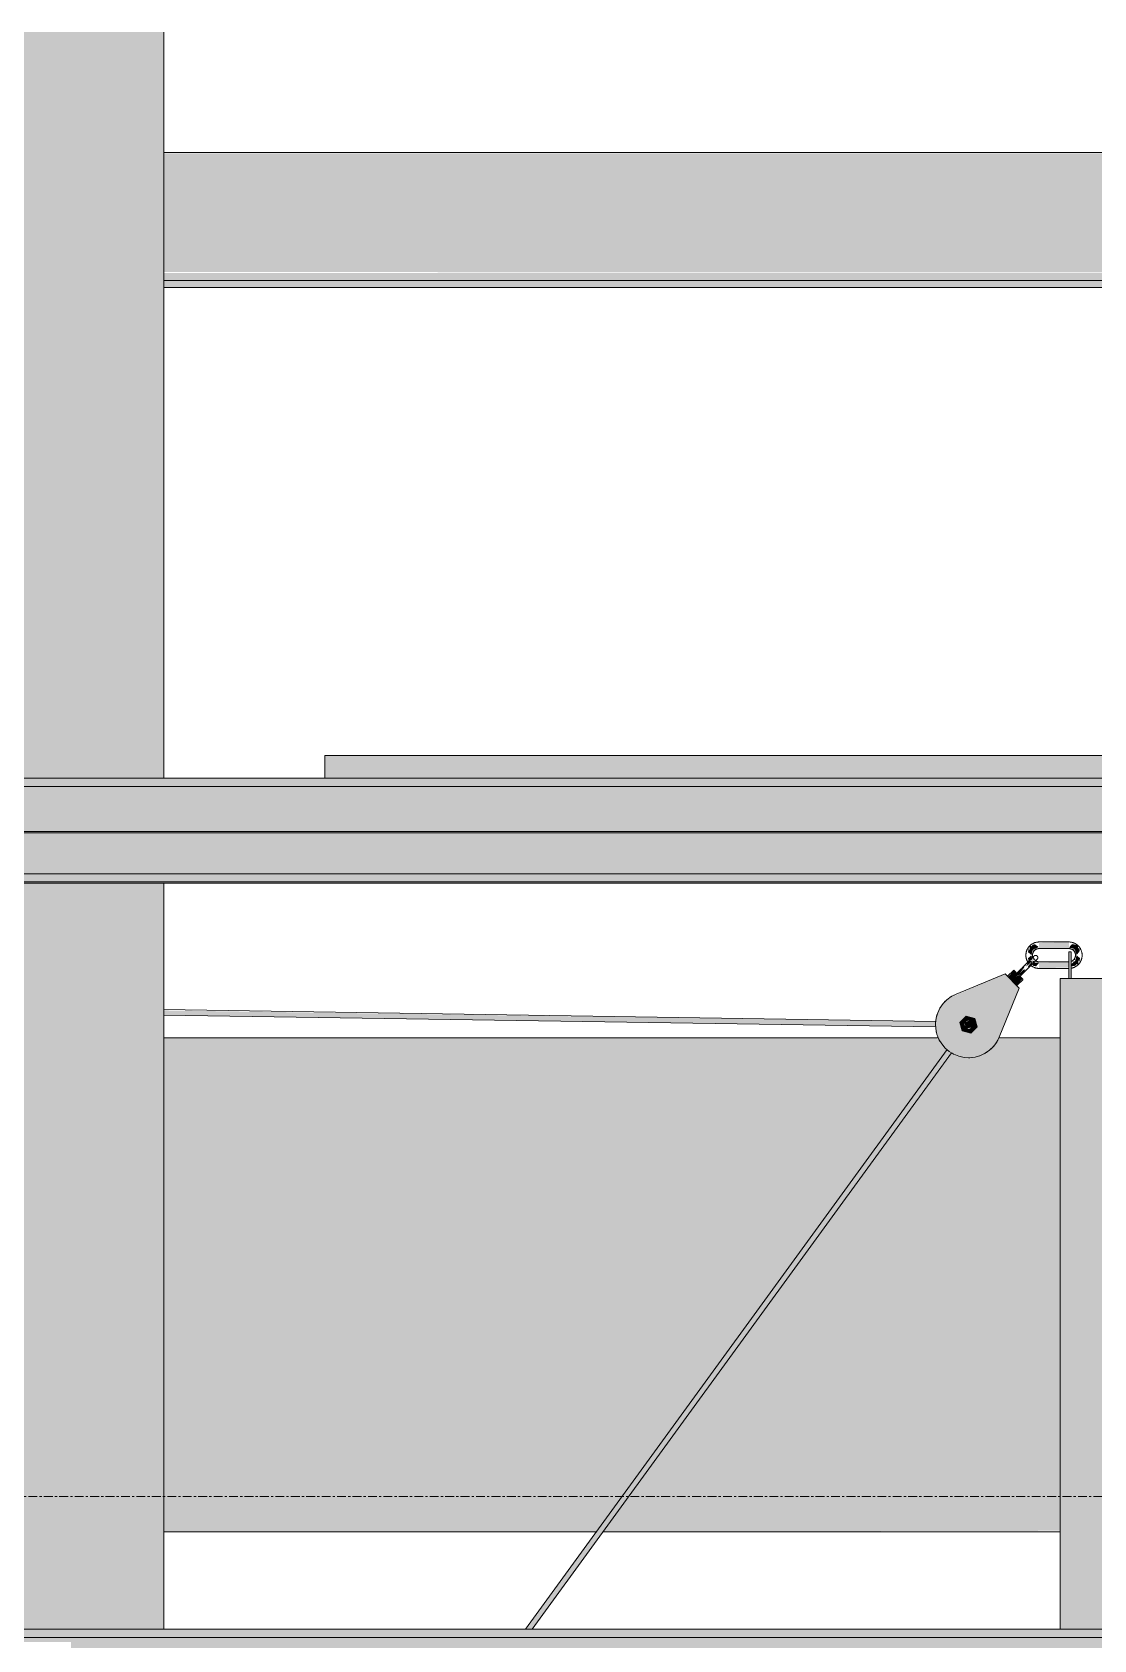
# Model space of a CAD drawing. Header units: inches. Extents: x 20426 to 92531, y -195 to 750.
# Drawn here: x 33833.8 to 33893.9, y 243.9 to 335 of the extents above; entities that cross this region are included whole.
import ezdxf

# ---------------------------------------------------------------- set-up
doc = ezdxf.new("R2010")
doc.units = ezdxf.units.IN
doc.header["$MEASUREMENT"] = 0
doc.linetypes.add('Grid Line 1_2_', pattern=[0.875, 0.5, -0.125, 0.125, -0.125])
for name, color, linetype, lineweight in [('A-CLNG', 13, 'Continuous', 13), ('A-FLOR-LEVL', 51, 'Continuous', 9), ('M-HVAC-DUCT', 70, 'Continuous', 9), ('Q-SPCQ', 91, 'Continuous', 9), ('S-BEAM', 12, 'Continuous', 9), ('S-COLS', 52, 'Continuous', 9)]:
    doc.layers.add(name, color=color, linetype=linetype, lineweight=lineweight)

# ---------------------------------------------------------------- blocks, each defined once
blk = doc.blocks.new('Girt_Z - 8_D-V152-Elevation - North')
at = {"layer": 'S-BEAM'}
h = blk.add_hatch(color=256, dxfattribs=at)
h.paths.add_polyline_path([(-24964.302, 244), (-22792.025, 244), (-22792.025, 244.482), (-25977.143, 244.482), (-25977.143, 244), (-24981.581, 244)], flags=0)
h.paths.add_polyline_path([(-25980.765, 244), (-25980.765, 244.482), (-25981.015, 244.482), (-25981.015, 244)], flags=0)
h = blk.add_hatch(color=256, dxfattribs=at)
h.paths.add_polyline_path([(-24808.786, 241.633), (-24537.137, 241.633), (-24537.137, 243.744), (-23371.643, 243.744), (-23371.643, 241.633), (-23089.637, 241.633), (-23089.637, 243.744), (-22792.025, 243.744), (-22792.025, 244), (-25977.143, 244), (-25977.143, 241.633), (-25695.137, 241.633), (-25695.137, 243.744), (-24819.143, 243.744), (-24819.143, 241.633)], flags=0)
h.paths.add_polyline_path([(-25981.015, 241.633), (-25980.765, 241.633), (-25980.765, 244), (-25981.015, 244)], flags=0)
for p, q in [((-25977.143, 244.482), (-22792.025, 244.482)), ((-25977.143, 244), (-22792.025, 244))]:
    blk.add_line(p, q, dxfattribs=at)
blk = doc.blocks.new('Girt_Z - 8_D-V153-Elevation - North')
at = {"layer": 'S-BEAM'}
h = blk.add_hatch(color=256, dxfattribs=at)
h.paths.add_polyline_path([(-24958.019, 292.25), (-24954.987, 292.25), (-24955.096, 292.732), (-24958.168, 292.703), (-24958.181, 292.671), (-24958.181, 292.25), (-24958.127, 292.25)], flags=0)
h.paths.add_polyline_path([(-22792.025, 292.25), (-22792.025, 292.732), (-24954.921, 292.703), (-24954.862, 292.25), (-22804.37, 292.25)], flags=0)
h.paths.add_polyline_path([(-25980.765, 292.25), (-25980.765, 292.732), (-25981.015, 292.732), (-25981.015, 292.25)], flags=0)
h.paths.add_polyline_path([(-25977.143, 292.25), (-25623.919, 292.25), (-25623.859, 292.732), (-25977.143, 292.732)], flags=0)
h.paths.add_polyline_path([(-25623.576, 292.25), (-25620.544, 292.25), (-25620.653, 292.732), (-25623.725, 292.703), (-25623.738, 292.671), (-25623.738, 292.25), (-25623.684, 292.25)], flags=0)
h.paths.add_polyline_path([(-25620.419, 292.25), (-24958.362, 292.25), (-24958.306, 292.732), (-25620.478, 292.703)], flags=0)
h = blk.add_hatch(color=256, dxfattribs=at)
h.paths.add_polyline_path([(-25981.015, 289.883), (-25980.765, 289.883), (-25980.765, 292.25), (-25981.015, 292.25)], flags=0)
h.paths.add_polyline_path([(-25977.143, 289.883), (-22792.025, 289.883), (-22792.025, 292.25), (-24954.862, 292.25), (-24954.921, 291.797), (-24955.204, 291.234), (-24955.463, 290.945), (-24955.867, 290.68), (-24956.191, 290.555), (-24956.612, 290.5), (-24957.222, 290.625), (-24957.628, 290.843), (-24957.917, 291.101), (-24958.181, 291.506), (-24958.306, 291.829), (-24958.362, 292.25), (-25620.419, 292.25), (-25620.478, 291.797), (-25620.761, 291.234), (-25621.02, 290.945), (-25621.424, 290.68), (-25621.748, 290.555), (-25622.169, 290.5), (-25622.622, 290.56), (-25623.185, 290.843), (-25623.406, 291.013), (-25623.738, 291.506), (-25623.863, 291.829), (-25623.919, 292.25), (-25977.143, 292.25)], flags=0)
h.paths.add_polyline_path([(-24956.612, 290.625), (-24956.159, 290.694), (-24955.662, 290.948), (-24955.374, 291.216), (-24955.204, 291.438), (-24955.042, 291.829), (-24955.042, 292.25), (-24958.237, 292.25), (-24958.127, 291.699), (-24957.971, 291.375), (-24957.646, 291.013), (-24957.424, 290.843), (-24957.032, 290.68)], flags=0)
h.paths.add_polyline_path([(-25622.169, 290.625), (-25621.618, 290.734), (-25621.294, 290.891), (-25620.921, 291.23), (-25620.761, 291.438), (-25620.599, 291.829), (-25620.599, 292.25), (-25623.794, 292.25), (-25623.684, 291.699), (-25623.576, 291.438), (-25623.203, 291.013), (-25622.981, 290.843), (-25622.589, 290.68)], flags=0)
h = blk.add_hatch(color=256, dxfattribs=at)
h.paths.add_polyline_path([(-24990.221, 289.695), (-22792.025, 289.72), (-22792.025, 289.883), (-25977.143, 289.875), (-25977.143, 289.695), (-24998.86, 289.695)], flags=0)
h.paths.add_polyline_path([(-25981.015, 289.695), (-25980.765, 289.72), (-25980.765, 289.883), (-25981.015, 289.875), (-25981.015, 289.718)], flags=0)
h = blk.add_hatch(color=256, dxfattribs=at)
h.paths.add_polyline_path([(-24990.221, 289.62), (-22792.025, 289.658), (-22792.025, 289.695), (-25977.143, 289.658), (-25977.143, 289.62), (-24998.86, 289.62)], flags=0)
h.paths.add_polyline_path([(-25980.765, 289.62), (-25980.765, 289.695), (-25981.015, 289.658), (-25981.015, 289.62)], flags=0)
h = blk.add_hatch(color=256, dxfattribs=at)
h.paths.add_polyline_path([(-24964.302, 287.301), (-22792.025, 287.301), (-22792.025, 289.62), (-25977.143, 289.62), (-25977.143, 287.301), (-24972.941, 287.301)], flags=0)
h.paths.add_polyline_path([(-25981.015, 287.301), (-25980.765, 287.301), (-25980.765, 289.62), (-25981.015, 289.62)], flags=0)
h = blk.add_hatch(color=256, dxfattribs=at)
h.paths.add_polyline_path([(-22804.37, 286.852), (-22792.025, 286.852), (-22792.025, 287.301), (-25977.143, 287.301), (-25977.143, 286.852), (-22838.929, 286.852)], flags=0)
h.paths.add_polyline_path([(-25981.015, 286.852), (-25980.765, 286.852), (-25980.765, 287.301), (-25981.015, 287.301)], flags=0)
h = blk.add_hatch(color=256, dxfattribs=at)
h.paths.add_polyline_path([(-24964.302, 286.768), (-22792.025, 286.768), (-22792.025, 286.852), (-25977.143, 286.852), (-25977.143, 286.768), (-24972.941, 286.768)], flags=0)
h.paths.add_polyline_path([(-25980.765, 286.768), (-25980.765, 286.852), (-25981.015, 286.852), (-25981.015, 286.768)], flags=0)
for p, q in [((-24954.933, 292.732), (-22792.025, 292.732)), ((-24954.862, 292.25), (-22792.025, 292.25)), ((-25977.143, 289.695), (-22792.025, 289.695)), ((-25977.143, 289.62), (-22792.025, 289.62)), ((-25977.143, 287.301), (-22792.025, 287.301)), ((-25977.143, 286.852), (-22792.025, 286.852)), ((-25977.143, 286.768), (-22792.025, 286.768))]:
    blk.add_line(p, q, dxfattribs=at)
blk = doc.blocks.new('Basketball_Backstop-Performance_Sports_Systems-3103-Ceiling_Hung - 27_-0_ to 27_-11 7_8_-V161-Elevation - North')
at = {"layer": 'Q-SPCQ'}
h = blk.add_hatch(color=256, dxfattribs=at)
h.paths.add_polyline_path([(-24804.765, 292.732), (-24756.994, 292.733), (-24757.015, 294), (-24804.765, 294), (-24804.765, 293.125)], flags=0)
h.paths.add_polyline_path([(-24708.765, 292.732), (-24708.765, 294), (-24756.579, 293.97), (-24756.515, 293.367), (-24756.524, 292.732), (-24713.749, 292.732)], flags=0)
h = blk.add_hatch(color=256, dxfattribs=at)
h.paths.add_polyline_path([(-24765.018, 282.043), (-24764.829, 282.186), (-24764.631, 282.384), (-24764.861, 282.331), (-24764.995, 282.079)], flags=0)
h.paths.add_polyline_path([(-24764.704, 282.485), (-24764.519, 282.496), (-24764.575, 282.581)], flags=0)
h.paths.add_polyline_path([(-24764.861, 282.331), (-24764.631, 282.46), (-24764.704, 282.485), (-24764.807, 282.384)], flags=0)
h = blk.add_hatch(color=256, dxfattribs=at)
h.paths.add_polyline_path([(-24764.53, 282.953), (-24764.389, 283.019), (-24764.522, 283.055), (-24764.528, 282.978)], flags=0)
h.paths.add_polyline_path([(-24764.641, 282.978), (-24764.589, 282.811), (-24764.53, 282.953)], flags=0)
h.paths.add_polyline_path([(-24764.695, 282.687), (-24764.641, 282.978), (-24764.389, 283.094), (-24764.299, 283.156), (-24764.502, 283.306), (-24764.643, 283.281), (-24764.677, 283.197), (-24764.796, 283.218), (-24764.799, 282.959), (-24764.859, 283.065), (-24764.896, 282.859), (-24764.699, 282.691)], flags=0)
h = blk.add_hatch(color=256, dxfattribs=at)
h.paths.add_polyline_path([(-24764.861, 282.331), (-24764.675, 282.584), (-24764.705, 282.679), (-24764.896, 282.516), (-24764.862, 282.329)], flags=0)
h.paths.add_polyline_path([(-24764.684, 282.154), (-24764.633, 282.418), (-24764.633, 282.377), (-24764.683, 282.16)], flags=0)
h.paths.add_polyline_path([(-24764.437, 282.057), (-24764.265, 282.258), (-24764.565, 282.276), (-24764.631, 282.159), (-24764.631, 282.101), (-24764.631, 282.092), (-24764.502, 282.069)], flags=0)
h.paths.add_polyline_path([(-24764.53, 282.422), (-24764.618, 282.485), (-24764.575, 282.44), (-24764.556, 282.424)], flags=0)
h.paths.add_polyline_path([(-24764.532, 282.318), (-24764.529, 282.319), (-24764.546, 282.357)], flags=0)
for points in [[(-24762.578, 283.069), (-24762.578, 283.431), (-24764.265, 283.383), (-24764.265, 283.069)], [(-24762.453, 281.375), (-24762.453, 282.875), (-24762.578, 282.875), (-24762.578, 281.375)], [(-24765.79, 281.225), (-24765.48, 281.55), (-24765.538, 281.624), (-24765.514, 281.656), (-24765.693, 281.835), (-24766.02, 281.455), (-24765.859, 281.294)], [(-24765.471, 281.544), (-24765.415, 281.601), (-24765.359, 281.657), (-24765.122, 281.976), (-24765.08, 282.106), (-24765.558, 281.597)], [(-24765.314, 281.541), (-24765.103, 281.766), (-24765.039, 281.894), (-24765.09, 281.877), (-24765.16, 281.855), (-24765.415, 281.601), (-24765.314, 281.549)], [(-24764.265, 281.944), (-24762.578, 281.992), (-24762.578, 282.306), (-24764.265, 282.258), (-24764.265, 281.963)], [(-24765.534, 280.969), (-24765.207, 281.349), (-24765.471, 281.544), (-24765.79, 281.225), (-24765.561, 280.995)], [(-24768.39, 278.533), (-24768.109, 278.588), (-24768.015, 278.75), (-24768.088, 278.927), (-24768.201, 278.991), (-24768.482, 278.875), (-24768.445, 278.588)]]:
    blk.add_hatch(color=256, dxfattribs=at).paths.add_polyline_path(points, flags=0)
h = blk.add_hatch(color=256, dxfattribs=at)
h.paths.add_polyline_path([(-24762.313, 282.953), (-24762.246, 282.811), (-24762.21, 282.945), (-24762.287, 282.951)], flags=0)
h.paths.add_polyline_path([(-24762.287, 283.063), (-24762.454, 283.011), (-24762.313, 282.953)], flags=0)
h.paths.add_polyline_path([(-24762.148, 282.687), (-24761.959, 282.924), (-24761.984, 283.065), (-24762.068, 283.099), (-24762.047, 283.218), (-24762.209, 283.276), (-24762.287, 283.297), (-24762.406, 283.318), (-24762.578, 283.117), (-24762.287, 283.063), (-24762.172, 282.811), (-24762.148, 282.691)], flags=0)
h = blk.add_hatch(color=256, dxfattribs=at)
h.paths.add_polyline_path([(-24762.313, 282.422), (-24762.453, 282.356), (-24762.321, 282.32), (-24762.315, 282.397)], flags=0)
h.paths.add_polyline_path([(-24762.202, 282.397), (-24762.254, 282.564), (-24762.313, 282.422)], flags=0)
h.paths.add_polyline_path([(-24762.406, 282.057), (-24762.2, 282.094), (-24762.166, 282.178), (-24762.047, 282.157), (-24762.044, 282.416), (-24761.984, 282.31), (-24761.947, 282.516), (-24762.148, 282.687), (-24762.202, 282.397), (-24762.453, 282.173), (-24762.453, 282.112)], flags=0)
h = blk.add_hatch(color=256, dxfattribs=at)
h.paths.add_polyline_path([(-24764.909, 281.935), (-24764.684, 282.154), (-24764.631, 282.384), (-24764.909, 282.038), (-24764.874, 282.046)], flags=0)
h.paths.add_polyline_path([(-24764.53, 282.311), (-24764.432, 282.443), (-24764.522, 282.44)], flags=0)
h.paths.add_polyline_path([(-24764.684, 282.154), (-24764.531, 282.314), (-24764.596, 282.384), (-24764.644, 282.258)], flags=0)
h = blk.add_hatch(color=256, dxfattribs=at)
h.paths.add_polyline_path([(-24770.131, 278.622), (-24770.122, 278.889), (-24770.14, 278.935), (-24813.89, 279.556), (-24813.89, 279.289), (-24770.138, 278.622)], flags=0)
h.paths.add_polyline_path([(-24768.488, 278.639), (-24768.482, 278.685), (-24768.488, 278.64)], flags=0)
h.paths.add_polyline_path([(-24831.89, 279.564), (-24831.89, 279.876), (-24908.857, 281.003), (-24908.857, 280.937), (-24909.169, 280.897), (-24909.169, 280.742), (-24843.345, 279.738)], flags=0)
h.paths.add_polyline_path([(-24911.542, 280.829), (-24911.528, 281.012), (-24911.549, 280.932), (-24911.549, 280.83)], flags=0)
h = blk.add_hatch(color=256, dxfattribs=at)
h.paths.add_polyline_path([(-24768.354, 276.877), (-24767.895, 276.912), (-24767.458, 277.058), (-24767.07, 277.305), (-24766.754, 277.64), (-24766.529, 278.042), (-24765.393, 280.827), (-24766.188, 281.623), (-24769.375, 280.261), (-24769.71, 279.945), (-24769.958, 279.557), (-24770.103, 279.121), (-24770.138, 278.662), (-24769.969, 278.002), (-24769.874, 277.787), (-24769.591, 277.424), (-24769.228, 277.141), (-24768.807, 276.955)], flags=0)
h.paths.add_polyline_path([(-24768.134, 278.262), (-24768.639, 278.456), (-24768.707, 278.927), (-24768.361, 279.229), (-24767.897, 279.068), (-24767.823, 278.573), (-24768.099, 278.298)], flags=0)
h = blk.add_hatch(color=256, dxfattribs=at)
h.paths.add_polyline_path([(-24760.623, 116), (-24759.765, 116), (-24759.785, 119.75), (-24763.078, 119.75), (-24763.078, 119.312), (-24761.957, 119.312), (-24761.957, 119.125), (-24763.078, 119.125), (-24763.078, 116), (-24761.421, 116)], flags=0)
h.paths.add_polyline_path([(-24762.965, 120.25), (-24759.765, 120.25), (-24759.765, 128.759), (-24763.078, 128.75), (-24763.078, 120.875), (-24761.957, 120.875), (-24761.957, 120.687), (-24763.078, 120.687), (-24763.078, 120.25), (-24762.968, 120.25)], flags=0)
h.paths.add_polyline_path([(-24762.236, 129.222), (-24761.268, 129.244), (-24759.765, 129.25), (-24759.765, 135.437), (-24763.078, 135.437), (-24763.078, 135), (-24761.957, 135), (-24761.957, 134.812), (-24763.078, 134.812), (-24763.078, 129.241), (-24762.256, 129.223)], flags=0)
h.paths.add_polyline_path([(-24761.957, 135.937), (-24759.765, 135.937), (-24759.765, 142.018), (-24763.078, 142.018), (-24763.078, 136.562), (-24761.957, 136.562), (-24761.957, 136.375), (-24763.078, 136.375), (-24763.078, 135.937), (-24762.037, 135.937)], flags=0)
h.paths.add_polyline_path([(-24761.421, 147.982), (-24759.765, 147.982), (-24759.765, 152.543), (-24760.474, 152.543), (-24760.499, 152.633), (-24760.499, 161.75), (-24763.078, 161.75), (-24763.078, 161.312), (-24761.957, 161.312), (-24761.957, 161.125), (-24763.078, 161.125), (-24763.078, 147.982), (-24761.554, 147.982)], flags=0)
h.paths.add_polyline_path([(-24761.421, 162.25), (-24760.477, 162.25), (-24759.765, 188.927), (-24759.765, 190.268), (-24763.078, 190.268), (-24763.078, 162.875), (-24761.957, 162.875), (-24761.957, 162.687), (-24763.078, 162.687), (-24763.078, 162.25), (-24761.613, 162.25)], flags=0)
h.paths.add_polyline_path([(-24760.499, 196.232), (-24759.765, 196.232), (-24759.765, 224.759), (-24763.078, 224.75), (-24763.02, 196.232), (-24760.623, 196.232)], flags=0)
h.paths.add_polyline_path([(-24762.236, 225.222), (-24761.15, 225.244), (-24759.765, 225.25), (-24759.765, 238.518), (-24763.078, 238.518), (-24763.039, 225.241), (-24762.256, 225.223)], flags=0)
h.paths.add_polyline_path([(-24759.765, 244.482), (-24759.765, 281.375), (-24763.078, 281.375), (-24763.053, 244.482), (-24760.431, 244.482)], flags=0)
h = blk.add_hatch(color=256, dxfattribs=at)
h.paths.add_polyline_path([(-24768.134, 278.262), (-24767.777, 278.619), (-24767.908, 279.107), (-24768.396, 279.238), (-24768.753, 278.881), (-24768.622, 278.393)], flags=0)
h.paths.add_polyline_path([(-24768.265, 278.5), (-24768.442, 278.573), (-24768.515, 278.75), (-24768.442, 278.927), (-24768.265, 279), (-24768.088, 278.927), (-24768.015, 278.75), (-24768.088, 278.573), (-24768.201, 278.509)], flags=0)
h = blk.add_hatch(color=256, dxfattribs=at)
h.paths.add_polyline_path([(-24813.89, 215.76), (-24797.393, 238.518), (-24797.723, 238.518), (-24813.89, 216.214), (-24813.89, 215.761)], flags=0)
h.paths.add_polyline_path([(-24793.191, 244.482), (-24792.998, 244.482), (-24769.273, 277.176), (-24769.484, 277.34), (-24793.328, 244.482), (-24793.216, 244.482)], flags=0)
for p, q in [((-24756.826, 294), (-24804.765, 294)), ((-24804.765, 292.733), (-24804.765, 294)), ((-24762.578, 283.437), (-24764.265, 283.437)), ((-24764.265, 283.062), (-24762.578, 283.062)), ((-24762.578, 281.375), (-24762.578, 282.875)), ((-24762.453, 282.875), (-24762.578, 282.875)), ((-24762.453, 282.875), (-24762.453, 281.375)), ((-24765.702, 281.844), (-24766.056, 281.49)), ((-24765.693, 281.835), (-24765.569, 281.711)), ((-24762.578, 282.312), (-24764.265, 282.312)), ((-24764.265, 281.937), (-24762.578, 281.937)), ((-24766.188, 281.623), (-24768.974, 280.486)), ((-24766.529, 278.042), (-24765.393, 280.827)), ((-24765.393, 280.827), (-24766.188, 281.623)), ((-24765.525, 280.96), (-24765.172, 281.313)), ((-24765.437, 281.578), (-24765.181, 281.322)), ((-24763.078, 281.375), (-24763.078, 244.482)), ((-24763.078, 281.375), (-24759.765, 281.375)), ((-24770.117, 278.935), (-24813.89, 279.602)), ((-24813.89, 279.289), (-24770.131, 278.622)), ((-24768.396, 279.238), (-24768.753, 278.881)), ((-24767.908, 279.107), (-24768.396, 279.238)), ((-24767.777, 278.619), (-24767.908, 279.107)), ((-24768.753, 278.881), (-24768.622, 278.393)), ((-24768.622, 278.393), (-24768.134, 278.262)), ((-24768.134, 278.262), (-24767.777, 278.619)), ((-24769.484, 277.34), (-24793.385, 244.482)), ((-24792.998, 244.482), (-24769.237, 277.148))]:
    blk.add_line(p, q, dxfattribs=at)
at = {"layer": 'Q-SPCQ', "flags": 128}
for points in [[(-24764.553, 282.639), (-24764.553, 282.639), (-24764.555, 282.637), (-24764.557, 282.635), (-24764.56, 282.632), (-24764.563, 282.629), (-24764.568, 282.624), (-24764.574, 282.618), (-24764.58, 282.612), (-24764.587, 282.605), (-24764.595, 282.597), (-24764.603, 282.589), (-24764.613, 282.579), (-24764.623, 282.569), (-24764.634, 282.558), (-24764.646, 282.546), (-24764.658, 282.534), (-24764.671, 282.521), (-24764.685, 282.507), (-24764.699, 282.493), (-24764.714, 282.478), (-24764.729, 282.463), (-24764.745, 282.447), (-24764.762, 282.43), (-24764.779, 282.413), (-24764.797, 282.395), (-24764.815, 282.377), (-24764.833, 282.359), (-24764.852, 282.34), (-24764.871, 282.321), (-24764.891, 282.301), (-24764.911, 282.281), (-24764.931, 282.261), (-24764.952, 282.24), (-24764.972, 282.22), (-24764.993, 282.199), (-24765.014, 282.178), (-24765.035, 282.157), (-24765.056, 282.136), (-24765.078, 282.114), (-24765.083, 282.109)], [(-24764.265, 283.437), (-24764.295, 283.437), (-24764.325, 283.435), (-24764.355, 283.432), (-24764.385, 283.428), (-24764.414, 283.423), (-24764.444, 283.416), (-24764.472, 283.408), (-24764.501, 283.399), (-24764.529, 283.389), (-24764.557, 283.378), (-24764.585, 283.366), (-24764.612, 283.353), (-24764.638, 283.338), (-24764.664, 283.323), (-24764.689, 283.307), (-24764.713, 283.289), (-24764.737, 283.271), (-24764.76, 283.251), (-24764.782, 283.231), (-24764.803, 283.21), (-24764.824, 283.188), (-24764.843, 283.165), (-24764.862, 283.142), (-24764.88, 283.118), (-24764.896, 283.093), (-24764.912, 283.067), (-24764.927, 283.041), (-24764.94, 283.014), (-24764.953, 282.987), (-24764.964, 282.959), (-24764.975, 282.931), (-24764.984, 282.903), (-24764.992, 282.874), (-24764.999, 282.844), (-24765.004, 282.815), (-24765.009, 282.785), (-24765.012, 282.756), (-24765.014, 282.726), (-24765.015, 282.696), (-24765.015, 282.687)], [(-24765.015, 282.687), (-24765.015, 282.658), (-24765.013, 282.628), (-24765.01, 282.598), (-24765.006, 282.568), (-24765, 282.538), (-24764.994, 282.509), (-24764.986, 282.48), (-24764.977, 282.452), (-24764.967, 282.423), (-24764.956, 282.395), (-24764.944, 282.368), (-24764.93, 282.341), (-24764.916, 282.315)], [(-24764.661, 282.531), (-24764.649, 282.543), (-24764.637, 282.555), (-24764.626, 282.566), (-24764.616, 282.576), (-24764.606, 282.586), (-24764.597, 282.595), (-24764.589, 282.603), (-24764.582, 282.61), (-24764.575, 282.617), (-24764.57, 282.622), (-24764.565, 282.627), (-24764.561, 282.631), (-24764.557, 282.635), (-24764.555, 282.637), (-24764.554, 282.638), (-24764.553, 282.639)], [(-24764.64, 282.687), (-24764.64, 282.702), (-24764.639, 282.717), (-24764.638, 282.732), (-24764.635, 282.747), (-24764.633, 282.762), (-24764.629, 282.777), (-24764.626, 282.791), (-24764.621, 282.805), (-24764.616, 282.82), (-24764.611, 282.834), (-24764.605, 282.847), (-24764.598, 282.861), (-24764.591, 282.874), (-24764.583, 282.887), (-24764.575, 282.899), (-24764.566, 282.911), (-24764.557, 282.923), (-24764.547, 282.935), (-24764.537, 282.946), (-24764.526, 282.957), (-24764.516, 282.967), (-24764.504, 282.977), (-24764.492, 282.986), (-24764.48, 282.995), (-24764.468, 283.003), (-24764.455, 283.011), (-24764.442, 283.018), (-24764.429, 283.025), (-24764.415, 283.031), (-24764.401, 283.037), (-24764.387, 283.042), (-24764.373, 283.047), (-24764.358, 283.051), (-24764.344, 283.054), (-24764.329, 283.057), (-24764.314, 283.059), (-24764.299, 283.061), (-24764.284, 283.062), (-24764.269, 283.062), (-24764.265, 283.062)], [(-24764.62, 282.566), (-24764.624, 282.58), (-24764.628, 282.594), (-24764.632, 282.609), (-24764.635, 282.624), (-24764.637, 282.639), (-24764.639, 282.653), (-24764.64, 282.668), (-24764.64, 282.683), (-24764.64, 282.687)], [(-24764.553, 282.639), (-24764.549, 282.643), (-24764.546, 282.646), (-24764.542, 282.649), (-24764.538, 282.652), (-24764.534, 282.655), (-24764.529, 282.658), (-24764.525, 282.66), (-24764.521, 282.662), (-24764.516, 282.665), (-24764.512, 282.667), (-24764.507, 282.668), (-24764.502, 282.67), (-24764.497, 282.671), (-24764.492, 282.673), (-24764.488, 282.674), (-24764.483, 282.674), (-24764.478, 282.675), (-24764.473, 282.675), (-24764.468, 282.676), (-24764.463, 282.676), (-24764.458, 282.676), (-24764.453, 282.675), (-24764.448, 282.675), (-24764.443, 282.674), (-24764.438, 282.673), (-24764.433, 282.672), (-24764.428, 282.67), (-24764.423, 282.669), (-24764.419, 282.667), (-24764.414, 282.665), (-24764.41, 282.663), (-24764.405, 282.661), (-24764.401, 282.658), (-24764.397, 282.656), (-24764.392, 282.653), (-24764.388, 282.65), (-24764.385, 282.647), (-24764.381, 282.643), (-24764.377, 282.64), (-24764.376, 282.639)], [(-24764.376, 282.639), (-24764.373, 282.635), (-24764.369, 282.632), (-24764.366, 282.628), (-24764.363, 282.624), (-24764.36, 282.62), (-24764.358, 282.616), (-24764.355, 282.611), (-24764.353, 282.607), (-24764.351, 282.602), (-24764.349, 282.598), (-24764.347, 282.593), (-24764.345, 282.588), (-24764.344, 282.583), (-24764.343, 282.579), (-24764.342, 282.574), (-24764.341, 282.569), (-24764.34, 282.564), (-24764.34, 282.559), (-24764.34, 282.554), (-24764.34, 282.549), (-24764.34, 282.544), (-24764.34, 282.539), (-24764.341, 282.534), (-24764.341, 282.529), (-24764.342, 282.524), (-24764.344, 282.519), (-24764.345, 282.514), (-24764.346, 282.51), (-24764.348, 282.505), (-24764.35, 282.5), (-24764.352, 282.496), (-24764.355, 282.491), (-24764.357, 282.487), (-24764.36, 282.483), (-24764.362, 282.479), (-24764.365, 282.475), (-24764.368, 282.471), (-24764.372, 282.467), (-24764.375, 282.463), (-24764.376, 282.462)], [(-24761.828, 282.687), (-24761.828, 282.717), (-24761.83, 282.747), (-24761.833, 282.777), (-24761.837, 282.807), (-24761.843, 282.837), (-24761.849, 282.866), (-24761.857, 282.895), (-24761.866, 282.923), (-24761.876, 282.952), (-24761.887, 282.98), (-24761.899, 283.007), (-24761.912, 283.034), (-24761.927, 283.06), (-24761.942, 283.086), (-24761.959, 283.111), (-24761.976, 283.135), (-24761.995, 283.159), (-24762.014, 283.182), (-24762.034, 283.204), (-24762.055, 283.226), (-24762.077, 283.246), (-24762.1, 283.266), (-24762.123, 283.284), (-24762.148, 283.302), (-24762.172, 283.319), (-24762.198, 283.334), (-24762.224, 283.349), (-24762.251, 283.363), (-24762.278, 283.375), (-24762.306, 283.387), (-24762.334, 283.397), (-24762.363, 283.406), (-24762.392, 283.414), (-24762.421, 283.421), (-24762.45, 283.427), (-24762.48, 283.431), (-24762.51, 283.434), (-24762.54, 283.437), (-24762.57, 283.437), (-24762.578, 283.437)], [(-24762.578, 283.062), (-24762.563, 283.062), (-24762.548, 283.061), (-24762.533, 283.06), (-24762.518, 283.058), (-24762.503, 283.055), (-24762.489, 283.052), (-24762.474, 283.048), (-24762.46, 283.043), (-24762.446, 283.038), (-24762.432, 283.033), (-24762.418, 283.027), (-24762.405, 283.02), (-24762.391, 283.013), (-24762.379, 283.005), (-24762.366, 282.997), (-24762.354, 282.988), (-24762.342, 282.979), (-24762.33, 282.969), (-24762.319, 282.959), (-24762.309, 282.949), (-24762.298, 282.938), (-24762.289, 282.926), (-24762.279, 282.915), (-24762.271, 282.903), (-24762.262, 282.89), (-24762.254, 282.877), (-24762.247, 282.864), (-24762.24, 282.851), (-24762.234, 282.837), (-24762.228, 282.823), (-24762.223, 282.809), (-24762.218, 282.795), (-24762.214, 282.781), (-24762.211, 282.766), (-24762.208, 282.751), (-24762.206, 282.736), (-24762.204, 282.722), (-24762.203, 282.707), (-24762.203, 282.692), (-24762.203, 282.687)], [(-24762.458, 281.947), (-24762.429, 281.952), (-24762.399, 281.959), (-24762.37, 281.967), (-24762.342, 281.976), (-24762.314, 281.986), (-24762.286, 281.997), (-24762.258, 282.009), (-24762.231, 282.022), (-24762.205, 282.037), (-24762.179, 282.052), (-24762.154, 282.068), (-24762.13, 282.086), (-24762.106, 282.104), (-24762.083, 282.124), (-24762.061, 282.144), (-24762.04, 282.165), (-24762.019, 282.187), (-24762, 282.21), (-24761.981, 282.233), (-24761.963, 282.257), (-24761.947, 282.282), (-24761.931, 282.308), (-24761.916, 282.334), (-24761.903, 282.361), (-24761.89, 282.388), (-24761.879, 282.416), (-24761.868, 282.444), (-24761.859, 282.472), (-24761.851, 282.501), (-24761.844, 282.531), (-24761.839, 282.56), (-24761.834, 282.59), (-24761.831, 282.619), (-24761.829, 282.649), (-24761.828, 282.679), (-24761.828, 282.687)], [(-24762.203, 282.687), (-24762.203, 282.673), (-24762.204, 282.658), (-24762.205, 282.643), (-24762.208, 282.628), (-24762.21, 282.613), (-24762.213, 282.598), (-24762.217, 282.584), (-24762.222, 282.57), (-24762.227, 282.555), (-24762.232, 282.541), (-24762.238, 282.528), (-24762.245, 282.514), (-24762.252, 282.501), (-24762.26, 282.488), (-24762.268, 282.476), (-24762.277, 282.464), (-24762.286, 282.452), (-24762.296, 282.44), (-24762.306, 282.429), (-24762.316, 282.418), (-24762.327, 282.408), (-24762.339, 282.398), (-24762.351, 282.389), (-24762.363, 282.38), (-24762.375, 282.372), (-24762.388, 282.364), (-24762.401, 282.357), (-24762.414, 282.35), (-24762.428, 282.344), (-24762.442, 282.338), (-24762.456, 282.333)], [(-24765.083, 282.109), (-24765.104, 282.088), (-24765.126, 282.066), (-24765.147, 282.045), (-24765.168, 282.024), (-24765.189, 282.003), (-24765.209, 281.983), (-24765.23, 281.962), (-24765.25, 281.942), (-24765.27, 281.922), (-24765.29, 281.902), (-24765.309, 281.883), (-24765.328, 281.864), (-24765.347, 281.845), (-24765.365, 281.827), (-24765.383, 281.809), (-24765.4, 281.792), (-24765.417, 281.775), (-24765.433, 281.759), (-24765.449, 281.743), (-24765.464, 281.728), (-24765.478, 281.714), (-24765.492, 281.7), (-24765.505, 281.687), (-24765.518, 281.674), (-24765.53, 281.662), (-24765.541, 281.651), (-24765.551, 281.641), (-24765.561, 281.631), (-24765.569, 281.623), (-24765.578, 281.614), (-24765.585, 281.607), (-24765.591, 281.601), (-24765.597, 281.595), (-24765.602, 281.59), (-24765.606, 281.586), (-24765.609, 281.583), (-24765.611, 281.581), (-24765.613, 281.579), (-24765.614, 281.578)], [(-24765.614, 281.578), (-24765.613, 281.579), (-24765.612, 281.58), (-24765.61, 281.582), (-24765.607, 281.585), (-24765.603, 281.589), (-24765.598, 281.594), (-24765.593, 281.599), (-24765.587, 281.605), (-24765.58, 281.612), (-24765.572, 281.62), (-24765.563, 281.629), (-24765.554, 281.638), (-24765.543, 281.649)], [(-24765.509, 281.683), (-24765.496, 281.696), (-24765.482, 281.71), (-24765.468, 281.724), (-24765.453, 281.739), (-24765.437, 281.755), (-24765.421, 281.771), (-24765.405, 281.787), (-24765.387, 281.805), (-24765.37, 281.822), (-24765.352, 281.84), (-24765.333, 281.859), (-24765.314, 281.878), (-24765.295, 281.897), (-24765.275, 281.917), (-24765.255, 281.937), (-24765.235, 281.957), (-24765.215, 281.977), (-24765.194, 281.998), (-24765.173, 282.019), (-24765.152, 282.04), (-24765.131, 282.061), (-24765.11, 282.082), (-24765.089, 282.103), (-24765.083, 282.109)], [(-24765.437, 281.402), (-24765.436, 281.402), (-24765.435, 281.403), (-24765.433, 281.405), (-24765.43, 281.408), (-24765.426, 281.412), (-24765.422, 281.417), (-24765.416, 281.422), (-24765.41, 281.429), (-24765.403, 281.436), (-24765.395, 281.444), (-24765.386, 281.452), (-24765.377, 281.462), (-24765.367, 281.472), (-24765.356, 281.483), (-24765.344, 281.494), (-24765.332, 281.507), (-24765.319, 281.52), (-24765.305, 281.533), (-24765.291, 281.548), (-24765.276, 281.562), (-24765.26, 281.578), (-24765.244, 281.594), (-24765.228, 281.611), (-24765.211, 281.628), (-24765.193, 281.645), (-24765.175, 281.664), (-24765.156, 281.682), (-24765.138, 281.701), (-24765.118, 281.72), (-24765.099, 281.74), (-24765.079, 281.76), (-24765.059, 281.78), (-24765.038, 281.8), (-24765.017, 281.821), (-24764.997, 281.842), (-24764.976, 281.863), (-24764.955, 281.884), (-24764.933, 281.905), (-24764.912, 281.926), (-24764.906, 281.932)], [(-24764.906, 281.932), (-24764.928, 281.911), (-24764.949, 281.89), (-24764.97, 281.868), (-24764.991, 281.847), (-24765.012, 281.827), (-24765.033, 281.806), (-24765.053, 281.785), (-24765.073, 281.765), (-24765.093, 281.745), (-24765.113, 281.725), (-24765.132, 281.706), (-24765.151, 281.687), (-24765.17, 281.668), (-24765.188, 281.65), (-24765.206, 281.633), (-24765.223, 281.615), (-24765.24, 281.599), (-24765.256, 281.582), (-24765.272, 281.567), (-24765.287, 281.552), (-24765.301, 281.537), (-24765.315, 281.523), (-24765.328, 281.51)], [(-24765.083, 282.109), (-24765.062, 282.13), (-24765.041, 282.151), (-24765.02, 282.172), (-24764.999, 282.193), (-24764.978, 282.214), (-24764.957, 282.235), (-24764.937, 282.255), (-24764.916, 282.276), (-24764.896, 282.296), (-24764.877, 282.315)], [(-24764.906, 281.932), (-24764.885, 281.953), (-24764.864, 281.974), (-24764.843, 281.995), (-24764.822, 282.016), (-24764.801, 282.037), (-24764.78, 282.058), (-24764.76, 282.079), (-24764.74, 282.099), (-24764.72, 282.119), (-24764.7, 282.139), (-24764.681, 282.158), (-24764.662, 282.177), (-24764.643, 282.195), (-24764.625, 282.214), (-24764.607, 282.231), (-24764.59, 282.249), (-24764.573, 282.265), (-24764.557, 282.282), (-24764.541, 282.297), (-24764.526, 282.312), (-24764.512, 282.327), (-24764.498, 282.341), (-24764.485, 282.354), (-24764.472, 282.366), (-24764.46, 282.378), (-24764.449, 282.389), (-24764.439, 282.4), (-24764.429, 282.409), (-24764.42, 282.418), (-24764.412, 282.426), (-24764.405, 282.434), (-24764.398, 282.44), (-24764.393, 282.446), (-24764.388, 282.451), (-24764.384, 282.455), (-24764.381, 282.458), (-24764.378, 282.46), (-24764.377, 282.462), (-24764.376, 282.462)], [(-24764.695, 282.144), (-24764.714, 282.124), (-24764.734, 282.104), (-24764.754, 282.084), (-24764.775, 282.064), (-24764.796, 282.043), (-24764.816, 282.022), (-24764.837, 282.001), (-24764.858, 281.98), (-24764.88, 281.959), (-24764.901, 281.938), (-24764.906, 281.932)], [(-24764.743, 282.109), (-24764.72, 282.091), (-24764.695, 282.073), (-24764.67, 282.056), (-24764.645, 282.041), (-24764.619, 282.026), (-24764.592, 282.012), (-24764.565, 282), (-24764.537, 281.988), (-24764.509, 281.978), (-24764.48, 281.969), (-24764.451, 281.961), (-24764.422, 281.954), (-24764.393, 281.948), (-24764.363, 281.944), (-24764.333, 281.941), (-24764.303, 281.938), (-24764.273, 281.938), (-24764.265, 281.937)], [(-24764.534, 282.426), (-24764.544, 282.437), (-24764.554, 282.449), (-24764.564, 282.46), (-24764.572, 282.472), (-24764.581, 282.485)], [(-24764.376, 282.462), (-24764.377, 282.462), (-24764.378, 282.461), (-24764.38, 282.458), (-24764.383, 282.456), (-24764.387, 282.452), (-24764.391, 282.447), (-24764.397, 282.442), (-24764.403, 282.435), (-24764.41, 282.428), (-24764.418, 282.42), (-24764.427, 282.412), (-24764.436, 282.402), (-24764.446, 282.392), (-24764.457, 282.381), (-24764.469, 282.37), (-24764.481, 282.357), (-24764.494, 282.344)], [(-24764.265, 282.312), (-24764.28, 282.313), (-24764.295, 282.314), (-24764.31, 282.315), (-24764.325, 282.317), (-24764.34, 282.32), (-24764.354, 282.323), (-24764.369, 282.327), (-24764.383, 282.332), (-24764.397, 282.337), (-24764.411, 282.342), (-24764.425, 282.348), (-24764.438, 282.355), (-24764.452, 282.362), (-24764.464, 282.37)], [(-24765.614, 281.402), (-24765.617, 281.405), (-24765.62, 281.409), (-24765.624, 281.413), (-24765.627, 281.417), (-24765.629, 281.421), (-24765.632, 281.425), (-24765.635, 281.43), (-24765.637, 281.434), (-24765.639, 281.438), (-24765.641, 281.443), (-24765.643, 281.448), (-24765.644, 281.452), (-24765.646, 281.457), (-24765.647, 281.462), (-24765.648, 281.467), (-24765.649, 281.472), (-24765.649, 281.477), (-24765.65, 281.482), (-24765.65, 281.487), (-24765.65, 281.492), (-24765.65, 281.497), (-24765.65, 281.502), (-24765.649, 281.507), (-24765.648, 281.512), (-24765.647, 281.517), (-24765.646, 281.522), (-24765.645, 281.526), (-24765.643, 281.531), (-24765.642, 281.536), (-24765.64, 281.54), (-24765.637, 281.545), (-24765.635, 281.549), (-24765.633, 281.554), (-24765.63, 281.558), (-24765.627, 281.562), (-24765.624, 281.566), (-24765.621, 281.57), (-24765.618, 281.574), (-24765.615, 281.577), (-24765.614, 281.578)], [(-24765.437, 281.402), (-24765.44, 281.398), (-24765.444, 281.395), (-24765.448, 281.392), (-24765.452, 281.389), (-24765.456, 281.386), (-24765.46, 281.383), (-24765.465, 281.381), (-24765.469, 281.378), (-24765.474, 281.376), (-24765.478, 281.374), (-24765.483, 281.372), (-24765.488, 281.371), (-24765.492, 281.369), (-24765.497, 281.368), (-24765.502, 281.367), (-24765.507, 281.366), (-24765.512, 281.366), (-24765.517, 281.365), (-24765.522, 281.365), (-24765.527, 281.365), (-24765.532, 281.365), (-24765.537, 281.366), (-24765.542, 281.366), (-24765.547, 281.367), (-24765.552, 281.368), (-24765.557, 281.369), (-24765.561, 281.37), (-24765.566, 281.372), (-24765.571, 281.374), (-24765.576, 281.376), (-24765.58, 281.378), (-24765.585, 281.38), (-24765.589, 281.382), (-24765.593, 281.385), (-24765.597, 281.388), (-24765.601, 281.391), (-24765.605, 281.394), (-24765.609, 281.397), (-24765.613, 281.401), (-24765.614, 281.402)], [(-24765.364, 281.475), (-24765.374, 281.464), (-24765.384, 281.455), (-24765.393, 281.446), (-24765.401, 281.438), (-24765.408, 281.43), (-24765.415, 281.424), (-24765.42, 281.418), (-24765.425, 281.413), (-24765.429, 281.409), (-24765.432, 281.406), (-24765.435, 281.404), (-24765.436, 281.402), (-24765.437, 281.402)]]:
    blk.add_lwpolyline(points, dxfattribs=at)
at = {"layer": 'Q-SPCQ'}
for radius, start, end in [(1.875, 112.19719, 337.80281), (1.875, 135, 137.58118), (1.875, 130.97035, 135), (1.875, 116.34448, 121.37563), (1.875, 175.10577, 180), (1.875, 160.32262, 165), (1.875, 145.62372, 151.4962), (0.25, 135, 315), (0.25, 315, 135), (0.25, 60, 120), (1.875, 190.07391, 195), (0.25, 150, 210), (0.25, 240, 300), (0.25, 315, 30), (1.875, 205.59657, 210), (1.875, 240, 244.40343), (1.875, 297.83737, 304.37628), (1.875, 312.41882, 315), (1.875, 315, 319.02965), (1.875, 327.00781, 333.65552), (1.875, 255, 259.92609), (1.875, 270, 274.89423), (1.875, 285, 289.67738)]:
    blk.add_arc((-24768.265, 278.75), radius, start, end, dxfattribs=at)
blk = doc.blocks.new('W-Wide Flange - W8X21-946647-Elevation - North')
at = {"layer": 'S-BEAM'}
h = blk.add_hatch(color=256, dxfattribs=at)
h.paths.add_polyline_path([(-24376.8, 327.951), (-24252.89, 328.003), (-24252.89, 328.189), (-24524.39, 328.131), (-24524.39, 327.951), (-24394.08, 327.951)], flags=0)
h.paths.add_polyline_path([(-25966.51, 327.951), (-25700.39, 327.951), (-25700.39, 328.189), (-25971.89, 328.179), (-25971.89, 327.951)], flags=0)
h.paths.add_polyline_path([(-22801.255, 327.951), (-22801.255, 328.189), (-23076.89, 328.189), (-23076.89, 327.951), (-22804.37, 327.951)], flags=0)
h.paths.add_polyline_path([(-25682.39, 327.951), (-25410.89, 327.951), (-25410.89, 328.189), (-25682.39, 328.169), (-25682.39, 328.054)], flags=0)
h.paths.add_polyline_path([(-23094.89, 327.951), (-23094.89, 328.189), (-23366.39, 328.189), (-23366.39, 327.951), (-23098.121, 327.951)], flags=0)
h.paths.add_polyline_path([(-25392.89, 327.951), (-25121.39, 327.951), (-25121.39, 328.189), (-25392.89, 328.16), (-25392.89, 328.043)], flags=0)
h.paths.add_polyline_path([(-25103.39, 327.951), (-24831.89, 327.951), (-24831.89, 328.189), (-25103.39, 328.15), (-25103.39, 328.033)], flags=0)
h.paths.add_polyline_path([(-23384.39, 327.951), (-23384.39, 328.189), (-23655.89, 328.189), (-23655.89, 327.951), (-23391.871, 327.951)], flags=0)
h.paths.add_polyline_path([(-24813.89, 327.951), (-24542.39, 327.951), (-24542.39, 328.189), (-24813.89, 328.141), (-24813.89, 328.023)], flags=0)
h.paths.add_polyline_path([(-23673.89, 327.951), (-23673.89, 328.189), (-23945.39, 328.189), (-23945.39, 327.951), (-23685.622, 327.951)], flags=0)
h.paths.add_polyline_path([(-24234.89, 327.951), (-23963.39, 327.993), (-23963.39, 328.189), (-24234.89, 328.189), (-24234.89, 328.002)], flags=0)
h = blk.add_hatch(color=256, dxfattribs=at)
h.paths.add_polyline_path([(-22801.255, 321.421), (-22801.255, 327.951), (-23076.89, 327.951), (-23076.89, 321.421), (-22804.37, 321.421)], flags=0)
h.paths.add_polyline_path([(-25971.89, 321.421), (-25700.39, 321.421), (-25700.39, 327.951), (-25971.89, 327.951)], flags=0)
h.paths.add_polyline_path([(-25682.39, 321.421), (-25410.89, 321.421), (-25410.89, 327.951), (-25682.39, 327.951), (-25682.39, 327.205)], flags=0)
h.paths.add_polyline_path([(-23098.121, 321.421), (-23094.89, 321.421), (-23094.89, 327.951), (-23366.39, 327.951), (-23366.39, 321.421), (-23115.4, 321.421)], flags=0)
h.paths.add_polyline_path([(-25392.89, 321.421), (-25121.39, 321.421), (-25121.39, 327.951), (-25392.89, 327.951), (-25392.89, 327.205)], flags=0)
h.paths.add_polyline_path([(-23391.871, 321.421), (-23384.39, 321.421), (-23384.39, 327.951), (-23655.89, 327.951), (-23655.89, 321.421), (-23409.151, 321.421)], flags=0)
h.paths.add_polyline_path([(-25103.39, 321.421), (-24831.89, 321.421), (-24831.89, 327.951), (-25103.39, 327.951), (-25103.39, 327.205)], flags=0)
h.paths.add_polyline_path([(-23685.622, 321.421), (-23673.89, 321.421), (-23673.89, 327.951), (-23945.39, 327.951), (-23945.39, 321.421), (-23702.902, 321.421)], flags=0)
h.paths.add_polyline_path([(-24813.89, 321.421), (-24542.39, 321.421), (-24542.39, 327.951), (-24813.89, 327.951), (-24813.89, 327.205)], flags=0)
h.paths.add_polyline_path([(-23979.373, 321.421), (-23963.39, 321.421), (-23963.39, 327.951), (-24234.89, 327.951), (-24234.89, 321.421), (-23996.652, 321.421)], flags=0)
h.paths.add_polyline_path([(-24524.39, 321.421), (-24252.89, 321.421), (-24252.89, 327.951), (-24524.39, 327.951), (-24524.39, 327.205)], flags=0)
h = blk.add_hatch(color=256, dxfattribs=at)
h.paths.add_polyline_path([(-23945.39, 320.946), (-23673.89, 320.975), (-23673.89, 321.421), (-23945.39, 321.421), (-23945.39, 320.952)], flags=0)
h.paths.add_polyline_path([(-25033.419, 320.946), (-24831.89, 320.99), (-24831.89, 321.421), (-25103.39, 321.38), (-25103.39, 320.946), (-25050.699, 320.946)], flags=0)
h.paths.add_polyline_path([(-22821.65, 320.946), (-22801.255, 320.963), (-22801.255, 321.421), (-23076.89, 321.421), (-23076.89, 320.946), (-22838.929, 320.946)], flags=0)
h.paths.add_polyline_path([(-24813.89, 320.946), (-24542.39, 320.986), (-24542.39, 321.421), (-24813.89, 321.37), (-24813.89, 320.956)], flags=0)
h.paths.add_polyline_path([(-25971.89, 320.946), (-25700.39, 321.002), (-25700.39, 321.421), (-25971.89, 321.411), (-25971.89, 320.961)], flags=0)
h.paths.add_polyline_path([(-25121.39, 320.946), (-25121.39, 321.421), (-25392.89, 321.39), (-25392.89, 320.946), (-25137.096, 320.946)], flags=0)
h.paths.add_polyline_path([(-23094.89, 320.946), (-23094.89, 321.421), (-23366.39, 321.421), (-23366.39, 320.946), (-23098.121, 320.946)], flags=0)
h.paths.add_polyline_path([(-24524.39, 320.946), (-24252.89, 320.982), (-24252.89, 321.421), (-24524.39, 321.421), (-24524.39, 320.954)], flags=0)
h.paths.add_polyline_path([(-23384.39, 320.946), (-23384.39, 321.421), (-23655.89, 321.421), (-23655.89, 320.946), (-23391.871, 320.946)], flags=0)
h.paths.add_polyline_path([(-24234.89, 320.946), (-23963.39, 320.978), (-23963.39, 321.421), (-24234.89, 321.421), (-24234.89, 320.953)], flags=0)
h.paths.add_polyline_path([(-25410.89, 320.946), (-25410.89, 321.421), (-25682.39, 321.401), (-25682.39, 320.946), (-25413.567, 320.946)], flags=0)
h = blk.add_hatch(color=256, dxfattribs=at)
h.paths.add_polyline_path([(-24394.08, 320.546), (-24252.89, 320.546), (-24252.89, 320.946), (-24524.39, 320.946), (-24524.39, 320.546), (-24411.359, 320.546)], flags=0)
h.paths.add_polyline_path([(-22801.255, 320.546), (-22801.255, 320.946), (-23076.89, 320.946), (-23076.89, 320.546), (-22804.37, 320.546)], flags=0)
h.paths.add_polyline_path([(-25966.51, 320.546), (-25700.39, 320.546), (-25700.39, 320.946), (-25971.89, 320.946), (-25971.89, 320.546)], flags=0)
h.paths.add_polyline_path([(-25682.39, 320.546), (-25410.89, 320.546), (-25410.89, 320.946), (-25682.39, 320.946)], flags=0)
h.paths.add_polyline_path([(-23094.89, 320.546), (-23094.89, 320.946), (-23366.39, 320.946), (-23366.39, 320.546), (-23098.121, 320.546)], flags=0)
h.paths.add_polyline_path([(-25392.89, 320.546), (-25121.39, 320.546), (-25121.39, 320.946), (-25392.89, 320.946)], flags=0)
h.paths.add_polyline_path([(-23384.39, 320.546), (-23384.39, 320.946), (-23655.89, 320.946), (-23655.89, 320.546), (-23391.871, 320.546)], flags=0)
h.paths.add_polyline_path([(-25103.39, 320.546), (-24831.89, 320.546), (-24831.89, 320.946), (-25103.39, 320.946)], flags=0)
h.paths.add_polyline_path([(-23673.89, 320.546), (-23673.89, 320.946), (-23945.39, 320.946), (-23945.39, 320.546), (-23685.622, 320.546)], flags=0)
h.paths.add_polyline_path([(-24813.89, 320.546), (-24542.39, 320.546), (-24542.39, 320.946), (-24813.89, 320.946)], flags=0)
h.paths.add_polyline_path([(-23963.39, 320.546), (-23963.39, 320.946), (-24234.89, 320.946), (-24234.89, 320.546), (-23979.373, 320.546)], flags=0)
for p, q in [((-24813.89, 320.946), (-24542.39, 320.946)), ((-24542.39, 320.546), (-24813.89, 320.546))]:
    blk.add_line(p, q, dxfattribs=at)

msp = doc.modelspace()

# ---------------------------------------------------------------- hatches: boundary and pattern name
at = {"layer": 'M-HVAC-DUCT', "lineweight": 5}
h = msp.add_hatch(color=256, dxfattribs=at)
h.paths.add_polyline_path([(33077.236, 264), (33244.216, 264), (33244.216, 278), (33076.439, 278), (33071.975, 264)], flags=0)
h.paths.add_polyline_path([(32854.749, 264), (32855.126, 264), (32854.749, 264.519)], flags=0)
h.paths.add_polyline_path([(33887.144, 264), (33892.028, 264), (33892.028, 278), (33888.522, 277.945), (33888.166, 277.424), (33887.648, 277.058), (33886.981, 276.894), (33886.626, 276.899), (33886.091, 277.047), (33885.853, 277.126), (33876.305, 264), (33887.134, 264)], flags=0)
h.paths.add_polyline_path([(32855.513, 264), (32954.716, 264), (32954.716, 278), (32854.749, 278), (32854.749, 265.051)], flags=0)
h.paths.add_polyline_path([(34252.749, 264), (34252.749, 278), (34130.716, 277.981), (34130.716, 264), (34226.467, 264)], flags=0)
h.paths.add_polyline_path([(33759.922, 264), (33765.546, 264), (33747.02, 278), (33742.007, 278), (33737.542, 264), (33743.416, 264)], flags=0)
h.paths.add_polyline_path([(32972.716, 264), (32993.889, 264), (32989.424, 278), (32984.411, 278), (32972.716, 269.162), (32972.716, 266.226)], flags=0)
h.paths.add_polyline_path([(33875.918, 264), (33885.622, 277.34), (33885.494, 277.451), (33885.029, 278), (33841.216, 278), (33841.216, 264), (33863.599, 264)], flags=0)
h.paths.add_polyline_path([(33765.96, 264), (33823.216, 264), (33823.216, 278), (33747.435, 278), (33764.837, 264.848)], flags=0)
h.paths.add_polyline_path([(33734.271, 264), (33738.736, 278), (33701.812, 278), (33701.812, 264), (33725.363, 264)], flags=0)
h.paths.add_polyline_path([(33695.187, 264), (33695.187, 278), (33658.263, 278), (33662.728, 264), (33690.804, 264)], flags=0)
h.paths.add_polyline_path([(33984.296, 264), (34112.716, 264), (34112.716, 278), (33979.525, 277.958), (33972.253, 264), (33984.164, 264)], flags=0)
h.paths.add_polyline_path([(33659.456, 264), (33654.992, 278), (33551.716, 278), (33551.716, 264), (33656.245, 264)], flags=0)
h.paths.add_polyline_path([(32997.16, 264), (33029.619, 264), (33029.619, 278), (32992.696, 278), (32996.464, 266.185)], flags=0)
h.paths.add_polyline_path([(33533.716, 264), (33533.716, 278), (33262.216, 278), (33262.216, 264), (33466.171, 264)], flags=0)
h.paths.add_polyline_path([(33949.996, 264), (33970.139, 264), (33977.432, 278), (33899.708, 277.946), (33899.309, 264), (33915.437, 264)], flags=0)
h.paths.add_polyline_path([(33068.703, 264), (33073.168, 278), (33036.244, 278), (33036.244, 264), (33051.465, 264)], flags=0)
h.paths.add_polyline_path([(32972.716, 269.475), (32983.996, 278), (32972.716, 278), (32972.716, 271)], flags=0)
h = msp.add_hatch(color=256, dxfattribs=at)
h.paths.add_polyline_path([(34252.749, 250), (34252.749, 264), (34130.716, 264), (34130.716, 250), (34226.467, 250)], flags=0)
h.paths.add_polyline_path([(33604.407, 250), (33663.921, 250), (33659.456, 264), (33551.716, 264), (33551.716, 250)], flags=0)
h.paths.add_polyline_path([(33667.192, 250), (33695.187, 250), (33695.187, 264), (33662.728, 264), (33667.164, 250.089)], flags=0)
h.paths.add_polyline_path([(33701.812, 250), (33729.806, 250), (33734.271, 264), (33701.812, 264), (33701.812, 250.084)], flags=0)
h.paths.add_polyline_path([(33733.077, 250), (33784.071, 250), (33765.546, 264), (33737.542, 264), (33733.103, 250.079)], flags=0)
h.paths.add_polyline_path([(34112.716, 250), (34112.716, 264), (33972.253, 264), (33964.96, 250), (34088.232, 250)], flags=0)
h.paths.add_polyline_path([(33784.486, 250), (33823.216, 250), (33823.216, 264), (33765.96, 264), (33784.391, 250.071)], flags=0)
h.paths.add_polyline_path([(33841.216, 250), (33865.735, 250), (33875.918, 264), (33841.216, 264), (33841.216, 250.063)], flags=0)
h.paths.add_polyline_path([(33866.121, 250), (33892.028, 250.055), (33892.028, 264), (33876.305, 264), (33866.164, 250.059)], flags=0)
h.paths.add_polyline_path([(33899.792, 250), (33962.869, 250.044), (33970.139, 264), (33899.309, 264), (33898.909, 250), (33899.538, 250)], flags=0)
h.paths.add_polyline_path([(32861.391, 250), (32865.31, 250), (32855.126, 264), (32854.749, 264), (32854.749, 250)], flags=0)
h.paths.add_polyline_path([(33189.7, 250), (33244.216, 250), (33244.216, 264), (33071.975, 264), (33067.51, 250), (33120.582, 250)], flags=0)
h.paths.add_polyline_path([(32913.229, 250), (32946.946, 250), (32954.716, 255.872), (32954.716, 264), (32855.514, 263.999), (32865.696, 250), (32878.67, 250)], flags=0)
h.paths.add_polyline_path([(32947.788, 250), (32954.716, 250), (32954.716, 255.559), (32947.36, 250)], flags=0)
h.paths.add_polyline_path([(33064.239, 250), (33068.703, 264), (33036.244, 264), (33036.244, 250), (33051.465, 250)], flags=0)
h.paths.add_polyline_path([(33262.216, 250), (33533.716, 250), (33533.716, 264), (33262.216, 264), (33262.216, 250.151)], flags=0)
h.paths.add_polyline_path([(32972.716, 250), (32998.354, 250), (32993.889, 264), (32972.716, 264), (32972.716, 250.195)], flags=0)
h.paths.add_polyline_path([(33029.619, 250), (33029.619, 264), (32997.16, 264), (33001.625, 250), (33025.545, 250)], flags=0)
at = {"layer": 'S-COLS', "lineweight": 5}
h = msp.add_hatch(color=256, dxfattribs=at)
h.paths.add_polyline_path([(33832.091, 0), (33832.341, 0), (33832.341, 45.518), (33832.091, 45.518)], flags=0)
h.paths.add_polyline_path([(33841.216, 2.244), (33841.216, 45.518), (33835.963, 45.518), (33835.963, 2.244)], flags=0)
h.paths.add_polyline_path([(33841.216, 51.482), (33841.216, 93.768), (33835.963, 93.768), (33835.963, 51.482)], flags=0)
h.paths.add_polyline_path([(33832.091, 51.482), (33832.341, 51.482), (33832.341, 93.768), (33832.091, 93.768)], flags=0)
h.paths.add_polyline_path([(33832.341, 99.732), (33832.341, 142.018), (33832.091, 142.018), (33832.091, 99.732)], flags=0)
h.paths.add_polyline_path([(33835.963, 99.732), (33841.216, 99.732), (33841.216, 142.018), (33835.963, 142.018), (33835.963, 132.669)], flags=0)
h.paths.add_polyline_path([(33832.091, 147.982), (33832.341, 147.982), (33832.341, 190.268), (33832.091, 190.268), (33832.091, 170.175)], flags=0)
h.paths.add_polyline_path([(33835.963, 147.982), (33841.216, 147.982), (33841.216, 190.268), (33835.963, 190.268), (33835.963, 170.175)], flags=0)
h.paths.add_polyline_path([(33832.341, 196.232), (33832.341, 238.518), (33832.091, 238.518), (33832.091, 196.232)], flags=0)
h.paths.add_polyline_path([(33835.963, 196.232), (33841.216, 196.232), (33841.216, 238.518), (33835.963, 238.518), (33835.963, 207.68)], flags=0)
h.paths.add_polyline_path([(33841.216, 244.482), (33841.216, 286.768), (33823.216, 286.768), (33823.216, 244.482), (33832.091, 244.482)], flags=0)
h.paths.add_polyline_path([(33841.216, 292.732), (33841.216, 335.018), (33823.216, 335.018), (33823.216, 292.732)], flags=0)
h.paths.add_polyline_path([(33823.216, 340.982), (33841.216, 340.982), (33841.216, 378.252), (33832.841, 378.252), (33832.841, 376.189), (33831.591, 376.189), (33831.591, 378.252), (33823.216, 378.252), (33823.216, 348.325)], flags=0)
h.paths.add_polyline_path([(33829.04, 379.681), (33841.216, 379.681), (33841.216, 381.75), (33823.216, 381.75), (33823.216, 379.681)], flags=0)

# ---------------------------------------------------------------- linework, layer by layer
at = {"layer": 'A-CLNG'}
msp.add_line((33841.216, 328.189), (34112.716, 328.189), dxfattribs=at)
at = {"layer": 'A-FLOR-LEVL', "linetype": 'Grid Line 1_2_'}
msp.add_line((32344.298, 252), (36611.961, 252), dxfattribs=at)
at = {"layer": 'M-HVAC-DUCT'}
for p, q in [((33885.138, 278), (33841.216, 278)), ((33892.03, 278), (33888.553, 278)), ((33841.216, 250), (33865.761, 250)), ((33866.095, 250), (33892.028, 250))]:
    msp.add_line(p, q, dxfattribs=at)
at = {"layer": 'S-COLS'}
for p, q in [((33841.216, 335.018), (33841.216, 292.732)), ((33841.216, 286.768), (33841.216, 244.482))]:
    msp.add_line(p, q, dxfattribs=at)

# ---------------------------------------------------------------- block references
at = {"layer": 'Q-SPCQ'}
msp.add_blockref('Basketball_Backstop-Performance_Sports_Systems-3103-Ceiling_Hung - 27_-0_ to 27_-11 7_8_-V161-Elevation - North', (58655.106, 0), dxfattribs=at)
at = {"layer": 'S-BEAM'}
for name in ['W-Wide Flange - W8X21-946647-Elevation - North', 'Girt_Z - 8_D-V153-Elevation - North', 'Girt_Z - 8_D-V152-Elevation - North']:
    msp.add_blockref(name, (58655.106, 0), dxfattribs=at)

doc.saveas('drawing.dxf')
